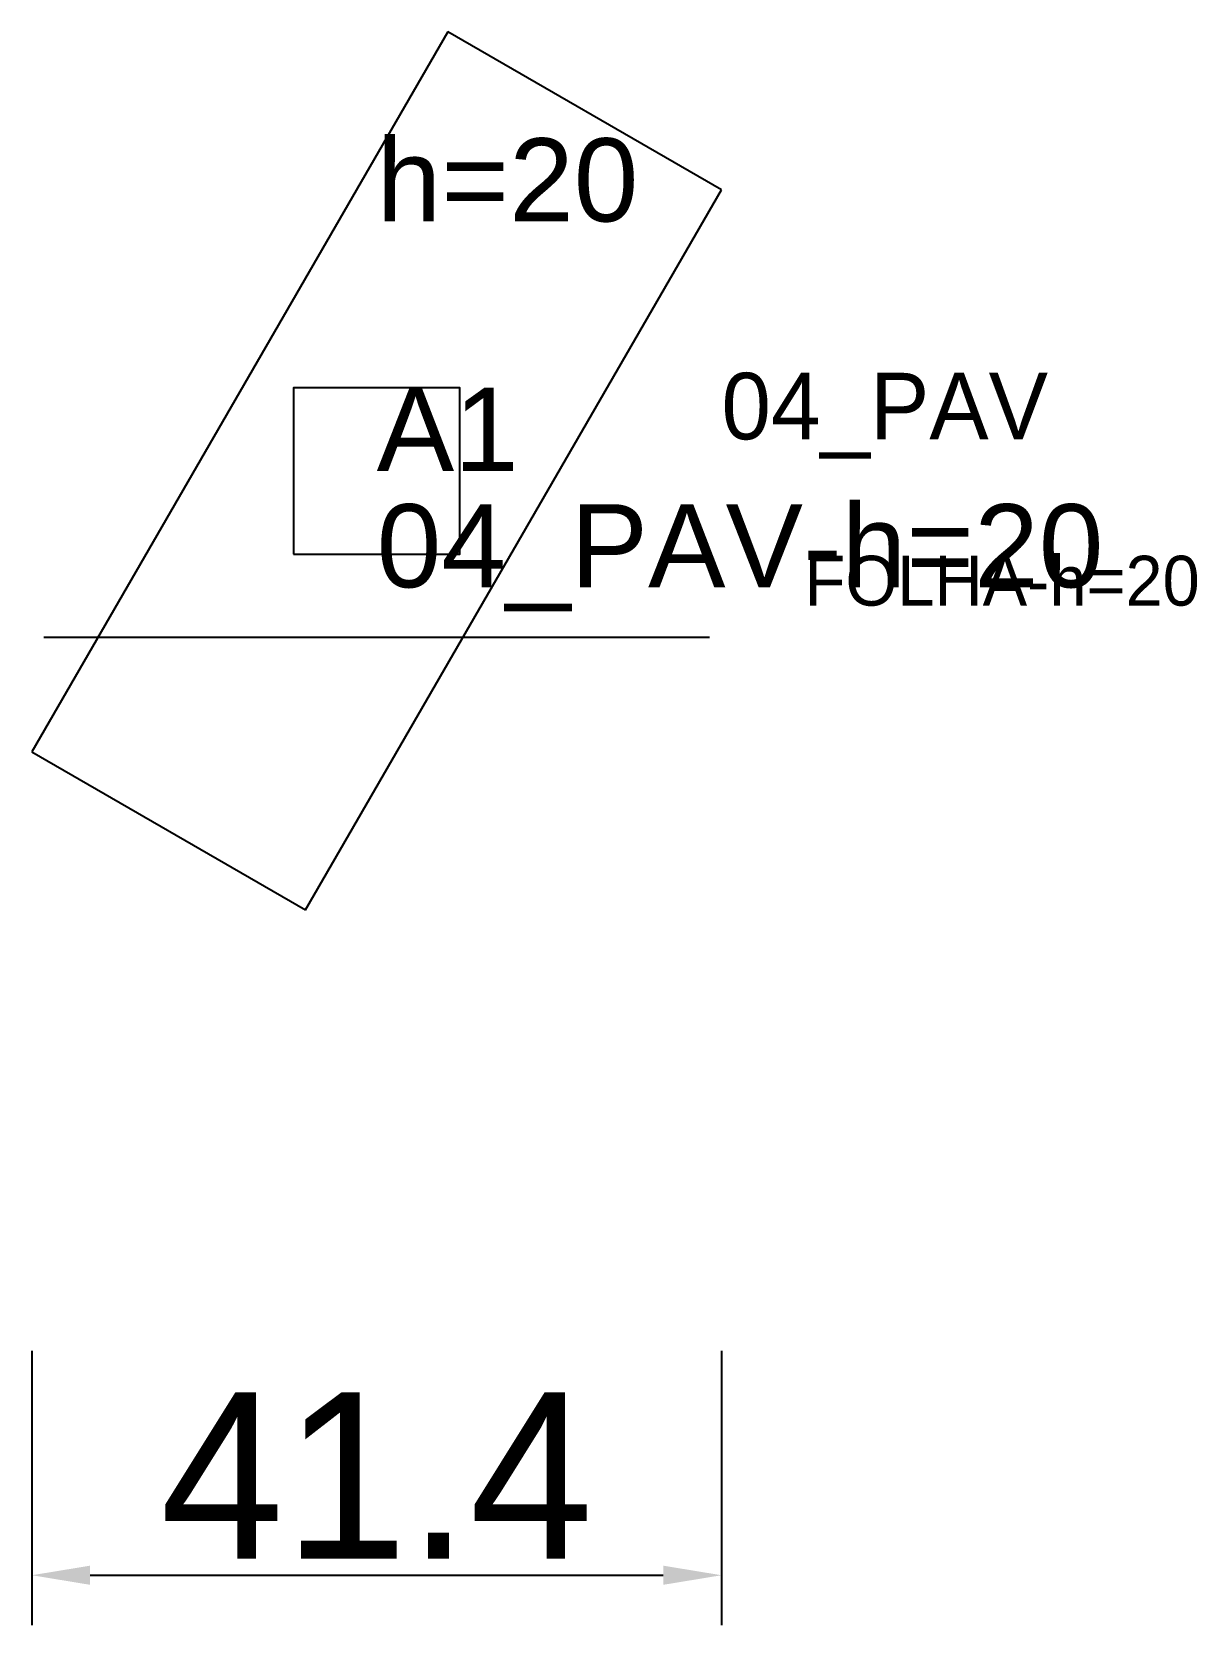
# Model space of a CAD drawing. Header units: metres. Extents: x 222.2 to 292.2, y 105.7 to 201.5.
import ezdxf

# ---------------------------------------------------------------- set-up
doc = ezdxf.new("R2010")
doc.units = ezdxf.units.M
for name, color, linetype in [('3', 3, 'CONTINUOUS'), ('AUX00', 7, 'CONTINUOUS'), ('COTA', 241, 'CONTINUOUS'), ('FOLHA', 255, 'CONTINUOUS'), ('Hachura', 251, 'CONTINUOUS'), ('NOMENCLATURA', 7, 'CONTINUOUS'), ('Nível', 160, 'CONTINUOUS'), ('Painéis', 200, 'CONTINUOUS'), ('Pilares', 5, 'CONTINUOUS'), ('SARR_2.2x7', 40, 'CONTINUOUS')]:
    doc.layers.add(name, color=color, linetype=linetype)
doc.styles.add('ARIAL', font='Arial.ttf')
doc.styles.add('STR_STANDARD', font='arial.ttf')
doc.dimstyles.new('EZ DXF', dxfattribs={"dimtxt": 10, "dimasz": 3.5, "dimexe": 3, "dimexo": 1.5, "dimgap": 1, "dimtad": 1, "dimdec": 1, "dimdsep": 46, "dimcen": 2.5, "dimazin": 3, "dimtfac": 1, "dimtmove": 0, "dimatfit": 3})

msp = doc.modelspace()

# ---------------------------------------------------------------- hatches: boundary and pattern name
at = {"layer": 'Hachura'}
h = msp.add_hatch(dxfattribs=at)
h.set_pattern_fill('ANSI31', scale=50)
h.paths.add_polyline_path([(263.65, 192), (247.2, 201.5), (222.2, 158.2), (238.65, 148.7)])
h = msp.add_hatch(dxfattribs=at)
h.set_pattern_fill('ANSI31', scale=50)
h.paths.add_polyline_path([(263.65, 192), (247.2, 201.5), (222.2, 158.2), (238.65, 148.7)])

# ---------------------------------------------------------------- linework, layer by layer
at = {"layer": 'Painéis', "color": 200}
for p, q in [((247.2, 201.5), (222.2, 158.2)), ((247.2, 201.5), (222.2, 158.2)), ((263.65, 192), (247.2, 201.5)), ((263.65, 192), (247.2, 201.5)), ((238.65, 148.7), (263.65, 192)), ((238.65, 148.7), (263.65, 192)), ((222.2, 158.2), (238.65, 148.7)), ((222.2, 158.2), (238.65, 148.7))]:
    msp.add_line(p, q, dxfattribs=at)
at = {"layer": 'Pilares'}
msp.add_lwpolyline([(237.925, 170.1), (247.925, 170.1), (247.925, 180.1), (237.925, 180.1)], close=True, dxfattribs=at)
msp.add_lwpolyline([(237.925, 170.1), (247.925, 170.1), (247.925, 180.1), (237.925, 180.1)], close=True, dxfattribs=at)
at = {"layer": 'SARR_2.2x7'}
msp.add_line((222.925, 165.1), (262.925, 165.1), dxfattribs=at)
msp.add_line((222.925, 165.1), (262.925, 165.1), dxfattribs=at)

# ---------------------------------------------------------------- texts
at = {"layer": '3', "style": 'STR_STANDARD'}
msp.add_text('A1', height=5, dxfattribs=at).set_placement((242.925, 175.1))
msp.add_text('A1', height=5, dxfattribs=at).set_placement((242.925, 175.1))
at = {"layer": 'AUX00', "style": 'STR_STANDARD'}
msp.add_text('04_PAV-h=20', height=5, dxfattribs=at).set_placement((242.925, 168.1))
msp.add_text('04_PAV-h=20', height=5, dxfattribs=at).set_placement((242.925, 168.1))
at = {"layer": 'FOLHA'}
msp.add_text('FOLHA-h=20', height=3, dxfattribs=at).set_placement((268.65, 167))
msp.add_text('FOLHA-h=20', height=3, dxfattribs=at).set_placement((268.65, 167))
at = {"layer": 'NOMENCLATURA', "insert": (242.925, 195.1), "char_height": 5, "attachment_point": 1, "style": 'ARIAL'}
msp.add_mtext('h=20', dxfattribs=at)
msp.add_mtext('h=20', dxfattribs=at)
at = {"layer": 'Nível'}
msp.add_text('04_PAV', height=4, dxfattribs=at).set_placement((263.65, 177))
msp.add_text('04_PAV', height=4, dxfattribs=at).set_placement((263.65, 177))

# ---------------------------------------------------------------- dimensions: what is measured, and where the dimension line sits
at = {"layer": 'COTA'}
msp.add_linear_dim(base=(222.2, 108.7), p1=(222.2, 123.7), p2=(263.65, 123.7), dimstyle='EZ DXF', dxfattribs=at).render()
msp.add_linear_dim(base=(222.2, 108.7), p1=(222.2, 123.7), p2=(263.65, 123.7), dimstyle='EZ DXF', dxfattribs=at).render()

doc.saveas('drawing.dxf')
